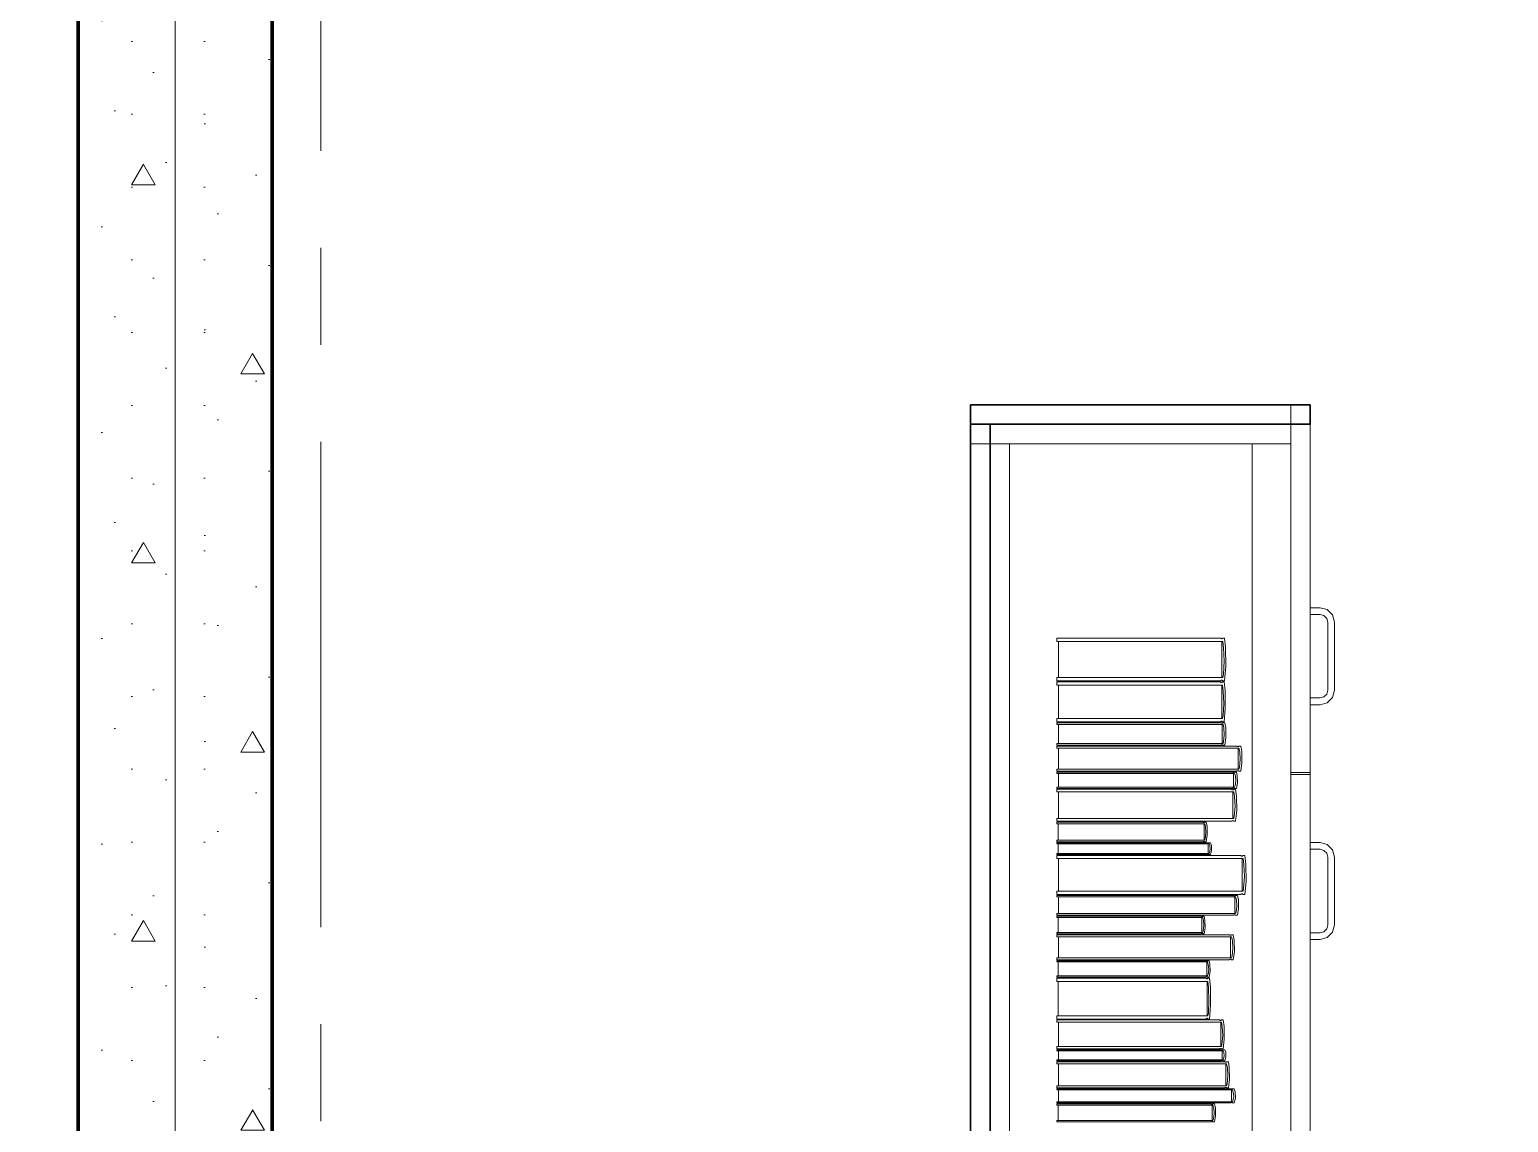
# Model space of a CAD drawing. Header units: inches. Extents: x -38 to 5698, y -33 to 92.
# Drawn here: x 222.02 to 223.544, y 6.049 to 7.175 of the extents above; entities that cross this region are included whole.
import ezdxf

# ---------------------------------------------------------------- set-up
doc = ezdxf.new("R2010")
doc.units = ezdxf.units.IN
doc.header["$MEASUREMENT"] = 0
doc.set_wipeout_variables(frame=1)
for name, pattern in [('Punto & Raya', [0.65, 0.5, -0.075, 0, -0.075]), ('Rayas', [0.282222, 0.141111, -0.141111]), ('Wipeout_Contour', [1, 0, -1])]:
    doc.linetypes.add(name, pattern=pattern)
for name, color, linetype in [('02 _ ARQ _ ALB _ Ejes Generales', 7, 'Continuous'), ('02 _ ARQ _ ZON _ Espacio.3D', 7, 'Continuous'), ('08 _ STR _ EXT _ 07 Losa Aligerada', 7, 'Continuous'), ('08 _ STR _ EXT _ 08 Placas', 7, 'Continuous'), ('Interior - Mobiliario', 7, 'Continuous')]:
    doc.layers.add(name, color=color, linetype=linetype)

msp = doc.modelspace()

# ---------------------------------------------------------------- hatches: boundary and pattern name
at = {"layer": '08 _ STR _ EXT _ 08 Placas', "linetype": 'Continuous', "lineweight": 9}
h = msp.add_hatch(dxfattribs=at)
h.set_pattern_fill('HORMIGÓN_EN_MASA_0002', color=250, style=0, pattern_type=2)
h.set_pattern_definition([(0, (185.00002, 3e-09), (0, 0.3897114), [0.024375, -0.200625]), (0, (185.11252, 0.19486), (0, 0.3897114), [0.024375, -0.200625]), (60, (185.00002, 3e-09), (-0.3375, 0.1948557), [0.024375, -0.200625]), (60, (185.22502, 3e-09), (-0.3375, 0.1948557), [0.024375, -0.200625]), (120, (185.0244, 3e-09), (0.3375, 0.1948557), [0.024375, -0.200625]), (120, (185.2494, 3e-09), (0.3375, 0.1948557), [0.024375, -0.200625]), (0, (185.00002, 0.0375), (0, 0.075), [0, -0.075, 0, -0.1125]), (45, (185.03752, 0.0375), (-0.05303301, 0.05303301), [0, -0.05625, 0, -0.09375])])
h.paths.add_polyline_path([(222.07, 4.9463), (222.1404, 4.9463), (222.27, 5.8707), (222.27, 7.2), (222.07, 7.2)])

# ---------------------------------------------------------------- linework, layer by layer
at = {"layer": '02 _ ARQ _ ALB _ Ejes Generales', "color": 252, "linetype": 'Punto & Raya', "lineweight": 13}
msp.add_line((222.32, 3.05), (222.32, 44.9), dxfattribs=at)
at = {"layer": '02 _ ARQ _ ZON _ Espacio.3D', "color": 254, "linetype": 'Continuous', "lineweight": 0, "flags": 128}
msp.add_lwpolyline([(222.27, 7.2), (222.27, 4.9463), (223.2699, 4.9463), (223.2699, 4.6516), (223.4199, 4.6516), (223.4199, 4.35), (228.2199, 4.35), (228.2199, 4.6516), (228.3699, 4.6516), (228.3699, 4.9463), (229.37, 4.9463)], dxfattribs=at)
at = {"layer": '08 _ STR _ EXT _ 07 Losa Aligerada', "color": 7, "linetype": 'Rayas', "lineweight": 18, "flags": 128}
msp.add_lwpolyline([(193.22, 11.97, 1.049431), (198.7936, 6.3), (209.6002, 6.3), (209.6002, 6.2005), (214.7981, 6.2005), (214.7981, 7.2), (222.07, 7.2), (222.07, 5.6637), (223.2699, 5.6637), (223.2699, 4.2), (228.3699, 4.2), (228.3699, 5.6637), (229.57, 5.6637), (229.57, 7.2), (236.57, 7.2), (236.57, 14.9999), (236.57, 15.1499), (236.5699, 15.1499), (236.5699, 15.7999), (236.57, 15.7999), (236.57, 18.1001), (236.57, 20.35), (234.07, 20.35), (231.67, 20.35), (231.67, 22.35), (231.67, 22.6), (231.67, 24.5), (231.67, 24.75), (231.67, 26.75), (236.57, 26.75), (236.57, 29.7), (236.57, 35.2005), (236.57, 39.9), (228.67, 39.9), (223.5529, 39.9), (223.5529, 40.9), (218.9324, 40.9), (218.9324, 39.9), (208.37, 39.9), (208.37, 41.4352), (207.42, 41.4352), (207.42, 42.9), (202.22, 42.9), (202.22, 41.4352), (201.2699, 41.4352), (201.2699, 39.9), (196.27, 39.9), (196.27, 41.1), (192.87, 41.1), (192.87, 37.7), (194.07, 37.7), (194.07, 33.9), (193.17, 33.9), (193.17, 21.2663), (193.22, 21.2663)], format="xyb", close=True, dxfattribs=at)
at = {"layer": '08 _ STR _ EXT _ 07 Losa Aligerada', "color": 7, "linetype": 'Continuous', "lineweight": 18, "flags": 128}
msp.add_lwpolyline([(193.17, 6.3), (212.7179, 6.3), (212.7179, 6.2005), (217.425, 6.2005), (217.425, 7.2), (222.17, 7.2), (222.17, 4.4445), (223.2699, 4.4445), (223.2699, 4.2), (228.3699, 4.2), (228.3699, 4.4445), (229.37, 4.4445)], dxfattribs=at)
at = {"layer": '08 _ STR _ EXT _ 08 Placas', "color": 7, "linetype": 'Continuous', "lineweight": 80, "flags": 128}
for points in [[(222.07, 7.2), (222.07, 4.9463)], [(222.27, 5.8707), (222.27, 7.2)]]:
    msp.add_lwpolyline(points, dxfattribs=at)
at = {"layer": 'Interior - Mobiliario', "color": 175, "linetype": 'Continuous', "lineweight": 13}
for p, q in [((223.0098, 6.7682), (223.3198, 6.7682)), ((223.0098, 5.3082), (223.0098, 6.7682)), ((223.3198, 6.7682), (223.3198, 5.3082)), ((223.0298, 6.7482), (223.2798, 6.7482)), ((223.0298, 6.7482), (223.0298, 5.3282)), ((223.2798, 6.7482), (223.3198, 6.7482)), ((223.2798, 5.3282), (223.2798, 6.7482)), ((223.3198, 6.7482), (223.3198, 5.3282)), ((223.3498, 6.5792), (223.3398, 6.5792)), ((223.3398, 6.5792), (223.3398, 6.5722)), ((223.3398, 6.5722), (223.3498, 6.5722)), ((223.3573, 6.5772), (223.3498, 6.5792)), ((223.3498, 6.5722), (223.3538, 6.5711)), ((223.3538, 6.5711), (223.3567, 6.5682)), ((223.3628, 6.5717), (223.3573, 6.5772)), ((223.3648, 6.5642), (223.3628, 6.5717)), ((223.3567, 6.5682), (223.3578, 6.5642)), ((223.3578, 6.5642), (223.3578, 6.4942)), ((223.3648, 6.4942), (223.3648, 6.5642)), ((223.0785, 6.5444), (223.0785, 6.5479)), ((223.0785, 6.5479), (223.2476, 6.5479)), ((223.2497, 6.5444), (223.0785, 6.5444)), ((223.0802, 6.5073), (223.0802, 6.5444)), ((223.2476, 6.5479), (223.2478, 6.5477)), ((223.2478, 6.5477), (223.248, 6.5475)), ((223.248, 6.5475), (223.2482, 6.5473)), ((223.2482, 6.5473), (223.2485, 6.5472)), ((223.2485, 6.5472), (223.2487, 6.5472)), ((223.2487, 6.5472), (223.249, 6.5473)), ((223.2488, 6.5444), (223.2488, 6.5073)), ((223.249, 6.5473), (223.2492, 6.5475)), ((223.2492, 6.5475), (223.2494, 6.5478)), ((223.2494, 6.5478), (223.2495, 6.5479)), ((223.2495, 6.5479), (223.2514, 6.5479)), ((223.2505, 6.5378), (223.2497, 6.5444)), ((223.2509, 6.5242), (223.2505, 6.5378)), ((223.2514, 6.5479), (223.2524, 6.5383)), ((223.2524, 6.5383), (223.2526, 6.5185)), ((223.2502, 6.5106), (223.2509, 6.5242)), ((223.0785, 6.5038), (223.0785, 6.5073)), ((223.0785, 6.5073), (223.2497, 6.5073)), ((223.2497, 6.5073), (223.2502, 6.5106)), ((223.2526, 6.5185), (223.2514, 6.5038)), ((223.2476, 6.5038), (223.0785, 6.5038)), ((223.0785, 6.4995), (223.0785, 6.5028)), ((223.0785, 6.5028), (223.2473, 6.5028)), ((223.2493, 6.4995), (223.0785, 6.4995)), ((223.0802, 6.4649), (223.0802, 6.4995)), ((223.2473, 6.5028), (223.2474, 6.5025)), ((223.2474, 6.5025), (223.2476, 6.5023)), ((223.2477, 6.5039), (223.2476, 6.5038)), ((223.2476, 6.5023), (223.2479, 6.5021)), ((223.2479, 6.5042), (223.2477, 6.5039)), ((223.2482, 6.5044), (223.2479, 6.5042)), ((223.2479, 6.5021), (223.2481, 6.5021)), ((223.2481, 6.5021), (223.2484, 6.5021)), ((223.2484, 6.5045), (223.2482, 6.5044)), ((223.2487, 6.5045), (223.2484, 6.5045)), ((223.2484, 6.5021), (223.2486, 6.5022)), ((223.2485, 6.4995), (223.2485, 6.4649)), ((223.2486, 6.5022), (223.2489, 6.5023)), ((223.2489, 6.5044), (223.2487, 6.5045)), ((223.2492, 6.5042), (223.2489, 6.5044)), ((223.2489, 6.5023), (223.2491, 6.5026)), ((223.2491, 6.5026), (223.2492, 6.5028)), ((223.2494, 6.504), (223.2492, 6.5042)), ((223.2492, 6.5028), (223.2511, 6.5028)), ((223.2501, 6.4933), (223.2493, 6.4995)), ((223.2495, 6.5038), (223.2494, 6.504)), ((223.2514, 6.5038), (223.2495, 6.5038)), ((223.2506, 6.4806), (223.2501, 6.4933)), ((223.2511, 6.5028), (223.252, 6.4937)), ((223.252, 6.4937), (223.2522, 6.4753)), ((223.3578, 6.4942), (223.3567, 6.4902)), ((223.3628, 6.4867), (223.3648, 6.4942)), ((223.2499, 6.468), (223.2506, 6.4806)), ((223.3498, 6.4862), (223.3398, 6.4862)), ((223.3398, 6.4862), (223.3398, 6.4792)), ((223.3398, 6.4792), (223.3498, 6.4792)), ((223.3538, 6.4873), (223.3498, 6.4862)), ((223.3498, 6.4792), (223.3573, 6.4812)), ((223.3567, 6.4902), (223.3538, 6.4873)), ((223.3573, 6.4812), (223.3628, 6.4867)), ((223.0785, 6.4616), (223.0785, 6.4649)), ((223.0785, 6.4649), (223.2493, 6.4649)), ((223.2473, 6.4616), (223.0785, 6.4616)), ((223.2474, 6.4618), (223.2473, 6.4616)), ((223.2476, 6.462), (223.2474, 6.4618)), ((223.2478, 6.4622), (223.2476, 6.462)), ((223.2481, 6.4623), (223.2478, 6.4622)), ((223.2483, 6.4623), (223.2481, 6.4623)), ((223.2486, 6.4622), (223.2483, 6.4623)), ((223.2488, 6.4621), (223.2486, 6.4622)), ((223.2491, 6.4618), (223.2488, 6.4621)), ((223.2492, 6.4616), (223.2491, 6.4618)), ((223.2511, 6.4616), (223.2492, 6.4616)), ((223.2493, 6.4649), (223.2499, 6.468)), ((223.2522, 6.4753), (223.2511, 6.4616)), ((223.0785, 6.4588), (223.0785, 6.4606)), ((223.0785, 6.4606), (223.2479, 6.4606)), ((223.2499, 6.4588), (223.0785, 6.4588)), ((223.0802, 6.4394), (223.0802, 6.4588)), ((223.2479, 6.4606), (223.248, 6.4605)), ((223.248, 6.4605), (223.2482, 6.4603)), ((223.2482, 6.4603), (223.2485, 6.4603)), ((223.2485, 6.4603), (223.2487, 6.4602)), ((223.2487, 6.4602), (223.249, 6.4602)), ((223.249, 6.4602), (223.2492, 6.4603)), ((223.2491, 6.4588), (223.2491, 6.4394)), ((223.2492, 6.4603), (223.2495, 6.4604)), ((223.2495, 6.4604), (223.2497, 6.4605)), ((223.2497, 6.4605), (223.2498, 6.4606)), ((223.2498, 6.4606), (223.2517, 6.4606)), ((223.2507, 6.4553), (223.2499, 6.4588)), ((223.2504, 6.4411), (223.2512, 6.4482)), ((223.2512, 6.4482), (223.2507, 6.4553)), ((223.2517, 6.4606), (223.2526, 6.4555)), ((223.2526, 6.4555), (223.2528, 6.4452)), ((223.0785, 6.4375), (223.0785, 6.4394)), ((223.0785, 6.4394), (223.2499, 6.4394)), ((223.2479, 6.4375), (223.0785, 6.4375)), ((223.0785, 6.4344), (223.0785, 6.4365)), ((223.0785, 6.4365), (223.264, 6.4365)), ((223.2663, 6.4344), (223.0785, 6.4344)), ((223.0804, 6.4128), (223.0804, 6.4344)), ((223.248, 6.4376), (223.2479, 6.4375)), ((223.2482, 6.4377), (223.248, 6.4376)), ((223.2484, 6.4378), (223.2482, 6.4377)), ((223.2487, 6.4379), (223.2484, 6.4378)), ((223.2489, 6.4379), (223.2487, 6.4379)), ((223.2492, 6.4379), (223.2489, 6.4379)), ((223.2494, 6.4378), (223.2492, 6.4379)), ((223.2496, 6.4376), (223.2494, 6.4378)), ((223.2498, 6.4375), (223.2496, 6.4376)), ((223.2517, 6.4375), (223.2498, 6.4375)), ((223.2499, 6.4394), (223.2504, 6.4411)), ((223.2528, 6.4452), (223.2517, 6.4375)), ((223.264, 6.4365), (223.2641, 6.4364)), ((223.2641, 6.4364), (223.2644, 6.4362)), ((223.2644, 6.4362), (223.2647, 6.4361)), ((223.2647, 6.4361), (223.2649, 6.4361)), ((223.2649, 6.4361), (223.2652, 6.4361)), ((223.2652, 6.4361), (223.2655, 6.4361)), ((223.2653, 6.4344), (223.2653, 6.4128)), ((223.2655, 6.4361), (223.2657, 6.4363)), ((223.2657, 6.4363), (223.266, 6.4364)), ((223.266, 6.4364), (223.2661, 6.4365)), ((223.2661, 6.4365), (223.2682, 6.4365)), ((223.2671, 6.4306), (223.2663, 6.4344)), ((223.2682, 6.4365), (223.2692, 6.4309)), ((223.2668, 6.4148), (223.2676, 6.4227)), ((223.2676, 6.4227), (223.2671, 6.4306)), ((223.2694, 6.4193), (223.2682, 6.4108)), ((223.2692, 6.4309), (223.2694, 6.4193)), ((223.0785, 6.4108), (223.0785, 6.4128)), ((223.0785, 6.4128), (223.2663, 6.4128)), ((223.264, 6.4108), (223.0785, 6.4108)), ((223.0785, 6.4084), (223.0785, 6.4098)), ((223.0785, 6.4098), (223.2595, 6.4098)), ((223.2618, 6.4084), (223.0785, 6.4084)), ((223.0803, 6.3943), (223.0803, 6.4084)), ((223.2595, 6.4098), (223.2597, 6.4097)), ((223.2597, 6.4097), (223.2599, 6.4096)), ((223.2599, 6.4096), (223.2602, 6.4095)), ((223.2602, 6.4095), (223.2605, 6.4095)), ((223.2605, 6.4095), (223.2607, 6.4095)), ((223.2607, 6.4095), (223.261, 6.4095)), ((223.2608, 6.4084), (223.2608, 6.3943)), ((223.261, 6.4095), (223.2613, 6.4096)), ((223.2613, 6.4096), (223.2615, 6.4097)), ((223.2615, 6.4097), (223.2616, 6.4098)), ((223.2616, 6.4098), (223.2636, 6.4098)), ((223.2626, 6.4059), (223.2618, 6.4084)), ((223.2623, 6.3956), (223.2631, 6.4008)), ((223.2631, 6.4008), (223.2626, 6.4059)), ((223.2636, 6.4098), (223.2646, 6.4061)), ((223.2641, 6.4109), (223.264, 6.4108)), ((223.2643, 6.411), (223.2641, 6.4109)), ((223.2646, 6.4111), (223.2643, 6.411)), ((223.2649, 6.4112), (223.2646, 6.4111)), ((223.2646, 6.4061), (223.2649, 6.3986)), ((223.2651, 6.4112), (223.2649, 6.4112)), ((223.2654, 6.4111), (223.2651, 6.4112)), ((223.2657, 6.4111), (223.2654, 6.4111)), ((223.2659, 6.4109), (223.2657, 6.4111)), ((223.2661, 6.4108), (223.2659, 6.4109)), ((223.2682, 6.4108), (223.2661, 6.4108)), ((223.2663, 6.4128), (223.2668, 6.4148)), ((223.3398, 6.4092), (223.3198, 6.4092)), ((223.3198, 6.0482), (223.3198, 6.4072)), ((223.3398, 6.4072), (223.3198, 6.4072)), ((223.3398, 6.0482), (223.3398, 6.4072)), ((223.0785, 6.393), (223.0785, 6.3943)), ((223.0785, 6.3943), (223.2618, 6.3943)), ((223.2595, 6.393), (223.0785, 6.393)), ((223.0785, 6.3894), (223.0785, 6.392)), ((223.0785, 6.392), (223.2587, 6.392)), ((223.261, 6.3894), (223.0785, 6.3894)), ((223.0803, 6.3618), (223.0803, 6.3894)), ((223.2587, 6.392), (223.2589, 6.3918)), ((223.2589, 6.3918), (223.2591, 6.3916)), ((223.2591, 6.3916), (223.2594, 6.3915)), ((223.2594, 6.3915), (223.2597, 6.3915)), ((223.2596, 6.3931), (223.2595, 6.393)), ((223.2599, 6.3932), (223.2596, 6.3931)), ((223.2597, 6.3915), (223.2599, 6.3915)), ((223.2601, 6.3932), (223.2599, 6.3932)), ((223.2599, 6.3915), (223.2602, 6.3915)), ((223.26, 6.3894), (223.26, 6.3618)), ((223.2604, 6.3933), (223.2601, 6.3932)), ((223.2602, 6.3915), (223.2605, 6.3917)), ((223.2607, 6.3933), (223.2604, 6.3933)), ((223.2605, 6.3917), (223.2607, 6.3919)), ((223.2609, 6.3932), (223.2607, 6.3933)), ((223.2607, 6.3919), (223.2608, 6.392)), ((223.2608, 6.392), (223.2628, 6.392)), ((223.2612, 6.3932), (223.2609, 6.3932)), ((223.2618, 6.3845), (223.261, 6.3894)), ((223.2614, 6.3931), (223.2612, 6.3932)), ((223.2616, 6.393), (223.2614, 6.3931)), ((223.2636, 6.393), (223.2616, 6.393)), ((223.2618, 6.3943), (223.2623, 6.3956)), ((223.2628, 6.392), (223.2638, 6.3848)), ((223.2649, 6.3986), (223.2636, 6.393)), ((223.2615, 6.3643), (223.2623, 6.3744)), ((223.2623, 6.3744), (223.2618, 6.3845)), ((223.264, 6.3701), (223.2628, 6.3592)), ((223.2638, 6.3848), (223.264, 6.3701)), ((223.0785, 6.3592), (223.0785, 6.3618)), ((223.0785, 6.3618), (223.261, 6.3618)), ((223.2587, 6.3592), (223.0785, 6.3592)), ((223.0785, 6.3566), (223.0785, 6.3582)), ((223.0785, 6.3582), (223.2292, 6.3582)), ((223.231, 6.3566), (223.0785, 6.3566)), ((223.08, 6.3395), (223.08, 6.3566)), ((223.2292, 6.3582), (223.2293, 6.3581)), ((223.2293, 6.3581), (223.2295, 6.358)), ((223.2295, 6.358), (223.2297, 6.3579)), ((223.2297, 6.3579), (223.23, 6.3579)), ((223.23, 6.3579), (223.2302, 6.3579)), ((223.2302, 6.3579), (223.2304, 6.3579)), ((223.2303, 6.3566), (223.2303, 6.3395)), ((223.2304, 6.3579), (223.2306, 6.358)), ((223.2306, 6.358), (223.2308, 6.3581)), ((223.2308, 6.3581), (223.2309, 6.3582)), ((223.2309, 6.3582), (223.2326, 6.3582)), ((223.2317, 6.3535), (223.231, 6.3566)), ((223.2326, 6.3582), (223.2334, 6.3537)), ((223.2589, 6.3593), (223.2587, 6.3592)), ((223.2591, 6.3595), (223.2589, 6.3593)), ((223.2593, 6.3597), (223.2591, 6.3595)), ((223.2596, 6.3597), (223.2593, 6.3597)), ((223.2599, 6.3598), (223.2596, 6.3597)), ((223.2601, 6.3597), (223.2599, 6.3598)), ((223.2604, 6.3596), (223.2601, 6.3597)), ((223.2606, 6.3594), (223.2604, 6.3596)), ((223.2608, 6.3592), (223.2606, 6.3594)), ((223.2628, 6.3592), (223.2608, 6.3592)), ((223.261, 6.3618), (223.2615, 6.3643)), ((223.231, 6.3395), (223.2315, 6.341)), ((223.2315, 6.341), (223.2321, 6.3472)), ((223.2321, 6.3472), (223.2317, 6.3535)), ((223.2336, 6.3446), (223.2326, 6.3378)), ((223.2334, 6.3537), (223.2336, 6.3446)), ((223.0785, 6.3378), (223.0785, 6.3395)), ((223.0785, 6.3395), (223.231, 6.3395)), ((223.2292, 6.3378), (223.0785, 6.3378)), ((223.0785, 6.3359), (223.0785, 6.3368)), ((223.0785, 6.3368), (223.2336, 6.3368)), ((223.2355, 6.3359), (223.0785, 6.3359)), ((223.0785, 6.3248), (223.0785, 6.3257)), ((223.0785, 6.3257), (223.2355, 6.3257)), ((223.2336, 6.3248), (223.0785, 6.3248)), ((223.08, 6.3257), (223.08, 6.3359)), ((223.2293, 6.3379), (223.2292, 6.3378)), ((223.2295, 6.338), (223.2293, 6.3379)), ((223.2297, 6.3381), (223.2295, 6.338)), ((223.2299, 6.3382), (223.2297, 6.3381)), ((223.2301, 6.3382), (223.2299, 6.3382)), ((223.2304, 6.3381), (223.2301, 6.3382)), ((223.2306, 6.338), (223.2304, 6.3381)), ((223.2308, 6.3379), (223.2306, 6.338)), ((223.2309, 6.3378), (223.2308, 6.3379)), ((223.2326, 6.3378), (223.2309, 6.3378)), ((223.2336, 6.3368), (223.2337, 6.3368)), ((223.2337, 6.3248), (223.2336, 6.3248)), ((223.2337, 6.3368), (223.2339, 6.3367)), ((223.2339, 6.3249), (223.2337, 6.3248)), ((223.2339, 6.3367), (223.2342, 6.3366)), ((223.2341, 6.325), (223.2339, 6.3249)), ((223.2343, 6.325), (223.2341, 6.325)), ((223.2342, 6.3366), (223.2344, 6.3366)), ((223.2346, 6.325), (223.2343, 6.325)), ((223.2344, 6.3366), (223.2346, 6.3366)), ((223.2346, 6.3366), (223.2348, 6.3367)), ((223.2348, 6.325), (223.2346, 6.325)), ((223.2347, 6.3359), (223.2347, 6.3257)), ((223.2348, 6.3367), (223.2351, 6.3367)), ((223.235, 6.3249), (223.2348, 6.325)), ((223.2352, 6.3248), (223.235, 6.3249)), ((223.2351, 6.3367), (223.2353, 6.3368)), ((223.2354, 6.3248), (223.2352, 6.3248)), ((223.2353, 6.3368), (223.2354, 6.3368)), ((223.2354, 6.3368), (223.2371, 6.3368)), ((223.2371, 6.3248), (223.2354, 6.3248)), ((223.2362, 6.3341), (223.2355, 6.3359)), ((223.2355, 6.3257), (223.236, 6.3267)), ((223.236, 6.3267), (223.2366, 6.3304)), ((223.2366, 6.3304), (223.2362, 6.3341)), ((223.2371, 6.3368), (223.2379, 6.3342)), ((223.2381, 6.3288), (223.2371, 6.3248)), ((223.2379, 6.3342), (223.2381, 6.3288)), ((223.3398, 6.3372), (223.3498, 6.3372)), ((223.3398, 6.3302), (223.3398, 6.3372)), ((223.3498, 6.3302), (223.3398, 6.3302)), ((223.3498, 6.3372), (223.3573, 6.3352)), ((223.3538, 6.3291), (223.3498, 6.3302)), ((223.3567, 6.3262), (223.3538, 6.3291)), ((223.3578, 6.3222), (223.3567, 6.3262)), ((223.3573, 6.3352), (223.3628, 6.3297)), ((223.3628, 6.3297), (223.3648, 6.3222)), ((223.0785, 6.3206), (223.0785, 6.3238)), ((223.0785, 6.3238), (223.2682, 6.3238)), ((223.2705, 6.3206), (223.0785, 6.3206)), ((223.0804, 6.2869), (223.0804, 6.3206)), ((223.2682, 6.3238), (223.2684, 6.3236)), ((223.2684, 6.3236), (223.2686, 6.3233)), ((223.2686, 6.3233), (223.2689, 6.3232)), ((223.2689, 6.3232), (223.2692, 6.3231)), ((223.2692, 6.3231), (223.2695, 6.3231)), ((223.2695, 6.3231), (223.2697, 6.3232)), ((223.2696, 6.3206), (223.2696, 6.2869)), ((223.2697, 6.3232), (223.27, 6.3234)), ((223.27, 6.3234), (223.2702, 6.3236)), ((223.2702, 6.3236), (223.2704, 6.3238)), ((223.2704, 6.3238), (223.2725, 6.3238)), ((223.2714, 6.3146), (223.2705, 6.3206)), ((223.2719, 6.3023), (223.2714, 6.3146)), ((223.2725, 6.3238), (223.2735, 6.315)), ((223.2735, 6.315), (223.2738, 6.2971)), ((223.3578, 6.2522), (223.3578, 6.3222)), ((223.3648, 6.3222), (223.3648, 6.2522)), ((223.2711, 6.29), (223.2719, 6.3023)), ((223.2738, 6.2971), (223.2725, 6.2837)), ((223.0785, 6.2837), (223.0785, 6.2869)), ((223.0785, 6.2869), (223.2705, 6.2869)), ((223.2682, 6.2837), (223.0785, 6.2837)), ((223.0785, 6.2811), (223.0785, 6.2827)), ((223.0785, 6.2827), (223.2606, 6.2827)), ((223.2628, 6.2811), (223.0785, 6.2811)), ((223.0803, 6.2639), (223.0803, 6.2811)), ((223.2606, 6.2827), (223.2608, 6.2826)), ((223.2608, 6.2826), (223.261, 6.2825)), ((223.261, 6.2825), (223.2613, 6.2824)), ((223.2613, 6.2824), (223.2615, 6.2824)), ((223.2615, 6.2824), (223.2618, 6.2824)), ((223.2618, 6.2824), (223.2621, 6.2824)), ((223.2619, 6.2811), (223.2619, 6.2639)), ((223.2621, 6.2824), (223.2623, 6.2825)), ((223.2623, 6.2825), (223.2626, 6.2827)), ((223.2626, 6.2827), (223.2627, 6.2827)), ((223.2627, 6.2827), (223.2647, 6.2827)), ((223.2637, 6.278), (223.2628, 6.2811)), ((223.2647, 6.2827), (223.2657, 6.2782)), ((223.2683, 6.2839), (223.2682, 6.2837)), ((223.2686, 6.2841), (223.2683, 6.2839)), ((223.2688, 6.2843), (223.2686, 6.2841)), ((223.2691, 6.2844), (223.2688, 6.2843)), ((223.2694, 6.2844), (223.2691, 6.2844)), ((223.2697, 6.2843), (223.2694, 6.2844)), ((223.2699, 6.2842), (223.2697, 6.2843)), ((223.2702, 6.2839), (223.2699, 6.2842)), ((223.2704, 6.2837), (223.2702, 6.2839)), ((223.2725, 6.2837), (223.2704, 6.2837)), ((223.2705, 6.2869), (223.2711, 6.29)), ((223.0785, 6.2623), (223.0785, 6.2639)), ((223.0785, 6.2639), (223.2628, 6.2639)), ((223.2628, 6.2639), (223.2634, 6.2655)), ((223.2634, 6.2655), (223.2642, 6.2717)), ((223.2642, 6.2717), (223.2637, 6.278)), ((223.2659, 6.2691), (223.2647, 6.2623)), ((223.2657, 6.2782), (223.2659, 6.2691)), ((223.2606, 6.2623), (223.0785, 6.2623)), ((223.0785, 6.2598), (223.0785, 6.2613)), ((223.0785, 6.2613), (223.2271, 6.2613)), ((223.2289, 6.2598), (223.0785, 6.2598)), ((223.08, 6.2445), (223.08, 6.2598)), ((223.2271, 6.2613), (223.2272, 6.2612)), ((223.2272, 6.2612), (223.2274, 6.2611)), ((223.2274, 6.2611), (223.2276, 6.261)), ((223.2276, 6.261), (223.2278, 6.261)), ((223.2278, 6.261), (223.228, 6.261)), ((223.228, 6.261), (223.2283, 6.261)), ((223.2281, 6.2598), (223.2281, 6.2445)), ((223.2283, 6.261), (223.2285, 6.2611)), ((223.2285, 6.2611), (223.2287, 6.2612)), ((223.2287, 6.2612), (223.2288, 6.2613)), ((223.2288, 6.2613), (223.2304, 6.2613)), ((223.2296, 6.2571), (223.2289, 6.2598)), ((223.2293, 6.2459), (223.23, 6.2515)), ((223.23, 6.2515), (223.2296, 6.2571)), ((223.2304, 6.2613), (223.2312, 6.2573)), ((223.2314, 6.2492), (223.2304, 6.2431)), ((223.2312, 6.2573), (223.2314, 6.2492)), ((223.2607, 6.2624), (223.2606, 6.2623)), ((223.2609, 6.2625), (223.2607, 6.2624)), ((223.2612, 6.2626), (223.2609, 6.2625)), ((223.2615, 6.2626), (223.2612, 6.2626)), ((223.2617, 6.2626), (223.2615, 6.2626)), ((223.262, 6.2626), (223.2617, 6.2626)), ((223.2623, 6.2625), (223.262, 6.2626)), ((223.2625, 6.2624), (223.2623, 6.2625)), ((223.2627, 6.2623), (223.2625, 6.2624)), ((223.2647, 6.2623), (223.2627, 6.2623)), ((223.3538, 6.2453), (223.3567, 6.2482)), ((223.3567, 6.2482), (223.3578, 6.2522)), ((223.3648, 6.2522), (223.3628, 6.2447)), ((223.0785, 6.2431), (223.0785, 6.2445)), ((223.0785, 6.2445), (223.2289, 6.2445)), ((223.2271, 6.2431), (223.0785, 6.2431)), ((223.0785, 6.24), (223.0785, 6.2421)), ((223.0785, 6.2421), (223.2564, 6.2421)), ((223.2586, 6.24), (223.0785, 6.24)), ((223.0803, 6.2185), (223.0803, 6.24)), ((223.2272, 6.2432), (223.2271, 6.2431)), ((223.2273, 6.2433), (223.2272, 6.2432)), ((223.2276, 6.2433), (223.2273, 6.2433)), ((223.2278, 6.2434), (223.2276, 6.2433)), ((223.228, 6.2434), (223.2278, 6.2434)), ((223.2282, 6.2434), (223.228, 6.2434)), ((223.2284, 6.2433), (223.2282, 6.2434)), ((223.2286, 6.2432), (223.2284, 6.2433)), ((223.2288, 6.2431), (223.2286, 6.2432)), ((223.2304, 6.2431), (223.2288, 6.2431)), ((223.2289, 6.2445), (223.2293, 6.2459)), ((223.2564, 6.2421), (223.2566, 6.242)), ((223.2566, 6.242), (223.2568, 6.2418)), ((223.2568, 6.2418), (223.2571, 6.2417)), ((223.2571, 6.2417), (223.2573, 6.2417)), ((223.2573, 6.2417), (223.2576, 6.2417)), ((223.2576, 6.2417), (223.2579, 6.2417)), ((223.2577, 6.24), (223.2577, 6.2185)), ((223.2579, 6.2417), (223.2581, 6.2418)), ((223.2581, 6.2418), (223.2584, 6.242)), ((223.2584, 6.242), (223.2585, 6.2421)), ((223.2585, 6.2421), (223.2604, 6.2421)), ((223.2595, 6.2362), (223.2586, 6.24)), ((223.2599, 6.2283), (223.2595, 6.2362)), ((223.2604, 6.2421), (223.2614, 6.2365)), ((223.2614, 6.2365), (223.2617, 6.225)), ((223.3398, 6.2442), (223.3498, 6.2442)), ((223.3398, 6.2372), (223.3398, 6.2442)), ((223.3498, 6.2372), (223.3398, 6.2372)), ((223.3498, 6.2442), (223.3538, 6.2453)), ((223.3573, 6.2392), (223.3498, 6.2372)), ((223.3628, 6.2447), (223.3573, 6.2392)), ((223.0785, 6.2164), (223.0785, 6.2185)), ((223.0785, 6.2185), (223.2586, 6.2185)), ((223.2586, 6.2185), (223.2592, 6.2204)), ((223.2592, 6.2204), (223.2599, 6.2283)), ((223.2617, 6.225), (223.2604, 6.2164)), ((223.2564, 6.2164), (223.0785, 6.2164)), ((223.0785, 6.2141), (223.0785, 6.2154)), ((223.0785, 6.2154), (223.2321, 6.2154)), ((223.2339, 6.2141), (223.0785, 6.2141)), ((223.08, 6.1998), (223.08, 6.2141)), ((223.2321, 6.2154), (223.2322, 6.2153)), ((223.2322, 6.2153), (223.2324, 6.2152)), ((223.2324, 6.2152), (223.2326, 6.2152)), ((223.2326, 6.2152), (223.2328, 6.2152)), ((223.2328, 6.2152), (223.2331, 6.2152)), ((223.2331, 6.2152), (223.2333, 6.2152)), ((223.2332, 6.2141), (223.2332, 6.1998)), ((223.2333, 6.2152), (223.2335, 6.2153)), ((223.2335, 6.2153), (223.2337, 6.2154)), ((223.2337, 6.2154), (223.2338, 6.2154)), ((223.2338, 6.2154), (223.2355, 6.2154)), ((223.2347, 6.2115), (223.2339, 6.2141)), ((223.2344, 6.2011), (223.2351, 6.2063)), ((223.2351, 6.2063), (223.2347, 6.2115)), ((223.2355, 6.2154), (223.2364, 6.2117)), ((223.2366, 6.2041), (223.2355, 6.1985)), ((223.2364, 6.2117), (223.2366, 6.2041)), ((223.2565, 6.2165), (223.2564, 6.2164)), ((223.2568, 6.2167), (223.2565, 6.2165)), ((223.257, 6.2168), (223.2568, 6.2167)), ((223.2573, 6.2169), (223.257, 6.2168)), ((223.2576, 6.2169), (223.2573, 6.2169)), ((223.2578, 6.2168), (223.2576, 6.2169)), ((223.2581, 6.2167), (223.2578, 6.2168)), ((223.2583, 6.2166), (223.2581, 6.2167)), ((223.2585, 6.2164), (223.2583, 6.2166)), ((223.2604, 6.2164), (223.2585, 6.2164)), ((223.0785, 6.1985), (223.0785, 6.1998)), ((223.0785, 6.1998), (223.2339, 6.1998)), ((223.2321, 6.1985), (223.0785, 6.1985)), ((223.0785, 6.1941), (223.0785, 6.1975)), ((223.0785, 6.1975), (223.2324, 6.1975)), ((223.2343, 6.1941), (223.0785, 6.1941)), ((223.08, 6.1586), (223.08, 6.1941)), ((223.2323, 6.1986), (223.2321, 6.1985)), ((223.2321, 6.1985), (223.2321, 6.1985)), ((223.2326, 6.1987), (223.2323, 6.1986)), ((223.2324, 6.1975), (223.2326, 6.1972)), ((223.2328, 6.1987), (223.2326, 6.1987)), ((223.2326, 6.1972), (223.2328, 6.197)), ((223.233, 6.1987), (223.2328, 6.1987)), ((223.2328, 6.197), (223.233, 6.1968)), ((223.2332, 6.1987), (223.233, 6.1987)), ((223.233, 6.1968), (223.2332, 6.1967)), ((223.2335, 6.1986), (223.2332, 6.1987)), ((223.2332, 6.1967), (223.2335, 6.1968)), ((223.2337, 6.1985), (223.2335, 6.1986)), ((223.2335, 6.1968), (223.2337, 6.1969)), ((223.2335, 6.1941), (223.2335, 6.1586)), ((223.2338, 6.1985), (223.2337, 6.1985)), ((223.2337, 6.1969), (223.2339, 6.197)), ((223.2355, 6.1985), (223.2338, 6.1985)), ((223.2339, 6.1998), (223.2344, 6.2011)), ((223.2339, 6.197), (223.2341, 6.1973)), ((223.2341, 6.1973), (223.2342, 6.1975)), ((223.2342, 6.1975), (223.2359, 6.1975)), ((223.235, 6.1878), (223.2343, 6.1941)), ((223.2354, 6.1748), (223.235, 6.1878)), ((223.2359, 6.1975), (223.2368, 6.1882)), ((223.2368, 6.1882), (223.237, 6.1693)), ((223.2348, 6.1618), (223.2354, 6.1748)), ((223.0785, 6.1553), (223.0785, 6.1586)), ((223.0785, 6.1586), (223.2343, 6.1586)), ((223.2343, 6.1586), (223.2348, 6.1618)), ((223.237, 6.1693), (223.2359, 6.1553)), ((223.2324, 6.1553), (223.0785, 6.1553)), ((223.0785, 6.1519), (223.0785, 6.1543)), ((223.0785, 6.1543), (223.2463, 6.1543)), ((223.2483, 6.1519), (223.0785, 6.1519)), ((223.0802, 6.1268), (223.0802, 6.1519)), ((223.2325, 6.1554), (223.2324, 6.1553)), ((223.2327, 6.1557), (223.2325, 6.1554)), ((223.2329, 6.1559), (223.2327, 6.1557)), ((223.2332, 6.156), (223.2329, 6.1559)), ((223.2334, 6.156), (223.2332, 6.156)), ((223.2336, 6.1559), (223.2334, 6.156)), ((223.2338, 6.1557), (223.2336, 6.1559)), ((223.2341, 6.1555), (223.2338, 6.1557)), ((223.2342, 6.1553), (223.2341, 6.1555)), ((223.2359, 6.1553), (223.2342, 6.1553)), ((223.2463, 6.1543), (223.2464, 6.1541)), ((223.2464, 6.1541), (223.2466, 6.1539)), ((223.2466, 6.1539), (223.2469, 6.1538)), ((223.2469, 6.1538), (223.2471, 6.1538)), ((223.2471, 6.1538), (223.2474, 6.1538)), ((223.2474, 6.1538), (223.2476, 6.1538)), ((223.2475, 6.1519), (223.2475, 6.1268)), ((223.2476, 6.1538), (223.2479, 6.154)), ((223.2479, 6.154), (223.2481, 6.1541)), ((223.2481, 6.1541), (223.2482, 6.1543)), ((223.2482, 6.1543), (223.2501, 6.1543)), ((223.2491, 6.1474), (223.2483, 6.1519)), ((223.2496, 6.1382), (223.2491, 6.1474)), ((223.2501, 6.1543), (223.251, 6.1477)), ((223.251, 6.1477), (223.2512, 6.1344)), ((223.0785, 6.1244), (223.0785, 6.1268)), ((223.0785, 6.1268), (223.2483, 6.1268)), ((223.2483, 6.1268), (223.2488, 6.1291)), ((223.2488, 6.1291), (223.2496, 6.1382)), ((223.2512, 6.1344), (223.2501, 6.1244)), ((223.2463, 6.1244), (223.0785, 6.1244)), ((223.0785, 6.1225), (223.0785, 6.1234)), ((223.0785, 6.1234), (223.2479, 6.1234)), ((223.25, 6.1225), (223.0785, 6.1225)), ((223.0785, 6.1123), (223.0785, 6.1132)), ((223.0785, 6.1132), (223.25, 6.1132)), ((223.2479, 6.1123), (223.0785, 6.1123)), ((223.0785, 6.1092), (223.0785, 6.1113)), ((223.0785, 6.1113), (223.2515, 6.1113)), ((223.0802, 6.1132), (223.0802, 6.1225)), ((223.2464, 6.1245), (223.2463, 6.1244)), ((223.2466, 6.1247), (223.2464, 6.1245)), ((223.2468, 6.1248), (223.2466, 6.1247)), ((223.2471, 6.1249), (223.2468, 6.1248)), ((223.2473, 6.1249), (223.2471, 6.1249)), ((223.2476, 6.1249), (223.2473, 6.1249)), ((223.2478, 6.1248), (223.2476, 6.1249)), ((223.248, 6.1246), (223.2478, 6.1248)), ((223.2479, 6.1234), (223.2481, 6.1234)), ((223.248, 6.1124), (223.2479, 6.1123)), ((223.2482, 6.1244), (223.248, 6.1246)), ((223.2482, 6.1124), (223.248, 6.1124)), ((223.2481, 6.1234), (223.2483, 6.1233)), ((223.2501, 6.1244), (223.2482, 6.1244)), ((223.2485, 6.1125), (223.2482, 6.1124)), ((223.2483, 6.1233), (223.2485, 6.1233)), ((223.2485, 6.1233), (223.2488, 6.1232)), ((223.2487, 6.1125), (223.2485, 6.1125)), ((223.249, 6.1125), (223.2487, 6.1125)), ((223.2488, 6.1232), (223.249, 6.1232)), ((223.249, 6.1232), (223.2493, 6.1233)), ((223.2492, 6.1125), (223.249, 6.1125)), ((223.2491, 6.1225), (223.2491, 6.1132)), ((223.2495, 6.1124), (223.2492, 6.1125)), ((223.2493, 6.1233), (223.2495, 6.1233)), ((223.2495, 6.1233), (223.2497, 6.1234)), ((223.2497, 6.1124), (223.2495, 6.1124)), ((223.2497, 6.1234), (223.2498, 6.1234)), ((223.2498, 6.1123), (223.2497, 6.1124)), ((223.2498, 6.1234), (223.2517, 6.1234)), ((223.2517, 6.1123), (223.2498, 6.1123)), ((223.2508, 6.1209), (223.25, 6.1225)), ((223.25, 6.1132), (223.2505, 6.114)), ((223.2505, 6.114), (223.2512, 6.1175)), ((223.2512, 6.1175), (223.2508, 6.1209)), ((223.2515, 6.1113), (223.2516, 6.1112)), ((223.2516, 6.1112), (223.2519, 6.111)), ((223.2517, 6.1234), (223.2527, 6.121)), ((223.2529, 6.116), (223.2517, 6.1123)), ((223.2527, 6.121), (223.2529, 6.116)), ((223.2529, 6.1109), (223.2531, 6.111)), ((223.2531, 6.111), (223.2534, 6.1112)), ((223.2534, 6.1112), (223.2535, 6.1113)), ((223.2535, 6.1113), (223.2554, 6.1113)), ((223.2554, 6.1113), (223.2563, 6.1054)), ((223.2536, 6.1092), (223.0785, 6.1092)), ((223.0802, 6.1092), (223.2527, 6.1092)), ((223.0802, 6.0865), (223.0802, 6.1092)), ((223.2519, 6.111), (223.2521, 6.1109)), ((223.2521, 6.1109), (223.2524, 6.1109)), ((223.2524, 6.1109), (223.2526, 6.1109)), ((223.2526, 6.1109), (223.2529, 6.1109)), ((223.2527, 6.1092), (223.2527, 6.0865)), ((223.2544, 6.1051), (223.2536, 6.1092)), ((223.2541, 6.0886), (223.2549, 6.0968)), ((223.2549, 6.0968), (223.2544, 6.1051)), ((223.2563, 6.1054), (223.2566, 6.0934)), ((223.0785, 6.0844), (223.0785, 6.0865)), ((223.0785, 6.0865), (223.2536, 6.0865)), ((223.2515, 6.0844), (223.0785, 6.0844)), ((223.0785, 6.0822), (223.0785, 6.0834)), ((223.0785, 6.0834), (223.2574, 6.0834)), ((223.2596, 6.0822), (223.0785, 6.0822)), ((223.2527, 6.0865), (223.0802, 6.0865)), ((223.0803, 6.07), (223.0803, 6.0822)), ((223.2516, 6.0845), (223.2515, 6.0844)), ((223.2518, 6.0847), (223.2516, 6.0845)), ((223.2521, 6.0848), (223.2518, 6.0847)), ((223.2523, 6.0848), (223.2521, 6.0848)), ((223.2526, 6.0848), (223.2523, 6.0848)), ((223.2528, 6.0848), (223.2526, 6.0848)), ((223.2531, 6.0847), (223.2528, 6.0848)), ((223.2533, 6.0845), (223.2531, 6.0847)), ((223.2535, 6.0844), (223.2533, 6.0845)), ((223.2554, 6.0844), (223.2535, 6.0844)), ((223.2536, 6.0865), (223.2541, 6.0886)), ((223.2566, 6.0934), (223.2554, 6.0844)), ((223.2574, 6.0834), (223.2575, 6.0833)), ((223.2575, 6.0833), (223.2578, 6.0832)), ((223.2578, 6.0832), (223.258, 6.0832)), ((223.258, 6.0832), (223.2583, 6.0831)), ((223.2583, 6.0831), (223.2585, 6.0831)), ((223.2585, 6.0831), (223.2588, 6.0832)), ((223.2586, 6.0822), (223.2586, 6.07)), ((223.2588, 6.0832), (223.2591, 6.0832)), ((223.2591, 6.0832), (223.2593, 6.0833)), ((223.2593, 6.0833), (223.2594, 6.0834)), ((223.2594, 6.0834), (223.2614, 6.0834)), ((223.2604, 6.08), (223.2596, 6.0822)), ((223.2614, 6.0834), (223.2624, 6.0802)), ((223.0785, 6.0689), (223.0785, 6.07)), ((223.0785, 6.07), (223.2596, 6.07)), ((223.2574, 6.0689), (223.0785, 6.0689)), ((223.0785, 6.0664), (223.0785, 6.0679)), ((223.0785, 6.0679), (223.2376, 6.0679)), ((223.2395, 6.0664), (223.0785, 6.0664)), ((223.0801, 6.0507), (223.0801, 6.0664)), ((223.2376, 6.0679), (223.2377, 6.0678)), ((223.2377, 6.0678), (223.2379, 6.0677)), ((223.2379, 6.0677), (223.2381, 6.0676)), ((223.2381, 6.0676), (223.2384, 6.0676)), ((223.2384, 6.0676), (223.2386, 6.0676)), ((223.2386, 6.0676), (223.2388, 6.0676)), ((223.2387, 6.0664), (223.2387, 6.0507)), ((223.2388, 6.0676), (223.2391, 6.0677)), ((223.2391, 6.0677), (223.2393, 6.0678)), ((223.2393, 6.0678), (223.2394, 6.0679)), ((223.2394, 6.0679), (223.2411, 6.0679)), ((223.2403, 6.0636), (223.2395, 6.0664)), ((223.2411, 6.0679), (223.242, 6.0638)), ((223.2575, 6.0689), (223.2574, 6.0689)), ((223.2577, 6.069), (223.2575, 6.0689)), ((223.258, 6.0691), (223.2577, 6.069)), ((223.2582, 6.0691), (223.258, 6.0691)), ((223.2585, 6.0691), (223.2582, 6.0691)), ((223.2588, 6.0691), (223.2585, 6.0691)), ((223.259, 6.069), (223.2588, 6.0691)), ((223.2592, 6.0689), (223.259, 6.069)), ((223.2594, 6.0689), (223.2592, 6.0689)), ((223.2614, 6.0689), (223.2594, 6.0689)), ((223.2596, 6.07), (223.2601, 6.0711)), ((223.2601, 6.0711), (223.2609, 6.0756)), ((223.2609, 6.0756), (223.2604, 6.08)), ((223.2626, 6.0737), (223.2614, 6.0689)), ((223.2624, 6.0802), (223.2626, 6.0737)), ((223.0785, 6.0492), (223.0785, 6.0507)), ((223.0785, 6.0507), (223.2395, 6.0507)), ((223.2395, 6.0507), (223.24, 6.0521)), ((223.24, 6.0521), (223.2407, 6.0578)), ((223.2407, 6.0578), (223.2403, 6.0636)), ((223.2422, 6.0554), (223.2411, 6.0492)), ((223.242, 6.0638), (223.2422, 6.0554)), ((223.2376, 6.0492), (223.0785, 6.0492)), ((223.2377, 6.0493), (223.2376, 6.0492)), ((223.2379, 6.0494), (223.2377, 6.0493)), ((223.2381, 6.0495), (223.2379, 6.0494)), ((223.2383, 6.0495), (223.2381, 6.0495)), ((223.2386, 6.0495), (223.2383, 6.0495)), ((223.2388, 6.0495), (223.2386, 6.0495)), ((223.239, 6.0494), (223.2388, 6.0495)), ((223.2392, 6.0493), (223.239, 6.0494)), ((223.2394, 6.0492), (223.2392, 6.0493)), ((223.2411, 6.0492), (223.2394, 6.0492))]:
    msp.add_line(p, q, dxfattribs=at)

# ---------------------------------------------------------------- next in the draw order: wipeouts: each hides what was drawn before it
at = {"color": 254, "linetype": 'Wipeout_Contour', "lineweight": 0, "ltscale": 6584.516536}
msp.add_wipeout([(223.0098, 6.7682), (222.9898, 6.7682), (222.9898, 5.3082), (223.0098, 5.3082)], dxfattribs=at).dxf.layer = 'Interior - Mobiliario'

# ---------------------------------------------------------------- next in the draw order: linework, layer by layer
at = {"layer": 'Interior - Mobiliario', "color": 175, "linetype": 'Continuous', "lineweight": 30}
for p, q in [((222.9898, 5.3082), (222.9898, 6.7682)), ((223.0098, 6.7682), (222.9898, 6.7682)), ((223.0098, 5.3082), (223.0098, 6.7682))]:
    msp.add_line(p, q, dxfattribs=at)
at = {"layer": 'Interior - Mobiliario', "color": 175, "linetype": 'Continuous', "lineweight": 13}
for p, q in [((222.9898, 6.7682), (223.0098, 6.7682)), ((222.9898, 5.3082), (222.9898, 6.7682)), ((223.0098, 6.7682), (223.0098, 5.3082)), ((222.9898, 6.7482), (223.0298, 6.7482)), ((222.9898, 5.3282), (222.9898, 6.7482))]:
    msp.add_line(p, q, dxfattribs=at)

# ---------------------------------------------------------------- next in the draw order: wipeouts: each hides what was drawn before it
at = {"color": 254, "linetype": 'Wipeout_Contour', "lineweight": 0, "ltscale": 6585.187408}
msp.add_wipeout([(223.3398, 6.7882), (222.9898, 6.7882), (222.9898, 6.7682), (223.3398, 6.7682)], dxfattribs=at).dxf.layer = 'Interior - Mobiliario'

# ---------------------------------------------------------------- next in the draw order: linework, layer by layer
at = {"layer": 'Interior - Mobiliario', "color": 175, "linetype": 'Continuous', "lineweight": 30}
for p, q in [((222.9898, 6.7682), (222.9898, 6.7882)), ((223.3398, 6.7882), (222.9898, 6.7882)), ((223.3398, 6.7682), (223.3398, 6.7882)), ((223.3398, 6.7682), (222.9898, 6.7682))]:
    msp.add_line(p, q, dxfattribs=at)
at = {"layer": 'Interior - Mobiliario', "color": 175, "linetype": 'Continuous', "lineweight": 13}
for p, q in [((222.9898, 6.7882), (223.3398, 6.7882)), ((222.9898, 6.7682), (222.9898, 6.7882)), ((222.9898, 6.7882), (223.3198, 6.7882)), ((222.9898, 6.7482), (222.9898, 6.7882)), ((223.3398, 6.7882), (222.9898, 6.7882)), ((222.9898, 6.7882), (222.9898, 5.2882)), ((223.3198, 6.7882), (223.3198, 6.7482)), ((223.3398, 6.7882), (223.3398, 6.7682)), ((223.3398, 5.2882), (223.3398, 6.7882)), ((223.3398, 6.7682), (222.9898, 6.7682)), ((222.9898, 6.7682), (223.3398, 6.7682)), ((222.9898, 5.3082), (222.9898, 6.7682)), ((223.0098, 6.7682), (223.3398, 6.7682)), ((223.0098, 5.3082), (223.0098, 6.7682)), ((223.0098, 6.7682), (223.3198, 6.7682)), ((223.0098, 5.3082), (223.0098, 6.7682)), ((223.0098, 6.7682), (223.3198, 6.7682)), ((223.0098, 5.3082), (223.0098, 6.7682)), ((223.3198, 6.7682), (223.3198, 5.3082)), ((223.3198, 6.7682), (223.3198, 5.3082)), ((223.3198, 6.7682), (223.3198, 6.4092)), ((223.3398, 6.7682), (223.3198, 6.7682)), ((223.3398, 6.7682), (223.3398, 5.3082)), ((223.3398, 6.7682), (223.3398, 5.3082)), ((223.3398, 6.7682), (223.3398, 6.4092))]:
    msp.add_line(p, q, dxfattribs=at)

doc.saveas('drawing.dxf')
